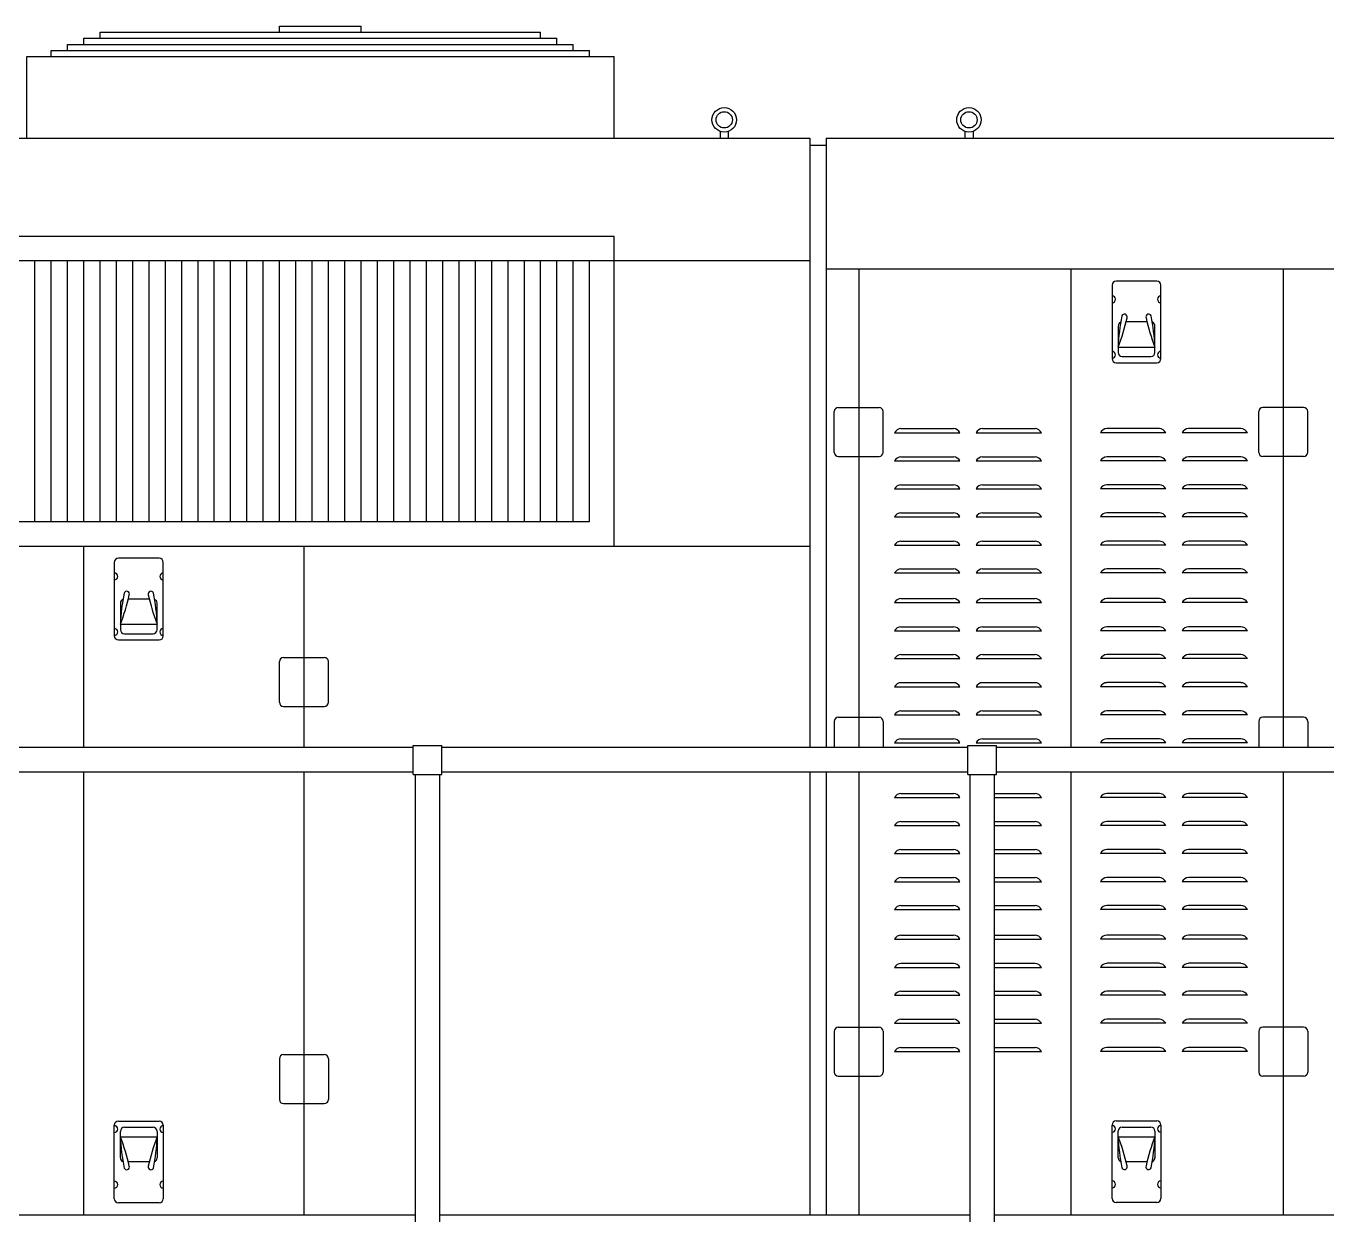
# Model space of a CAD drawing. Extents: x 232357 to 307872, y -9829 to 33775.
# Drawn here: x 278663 to 281985, y 7861 to 10897 of the extents above; entities that cross this region are included whole.
import ezdxf

# ---------------------------------------------------------------- set-up
doc = ezdxf.new("R2010")
doc.units = 0
doc.header["$LTSCALE"] = 750
doc.header["$MEASUREMENT"] = 0
doc.layers.get('0').update_dxf_attribs({"linetype": 'CONTINUOUS'})

msp = doc.modelspace()

# ---------------------------------------------------------------- linework, layer by layer
at = {"color": 0, "lineweight": -2}
for p, q in [((279310.7, 10881.5), (279310.7, 10897.1)), ((279310.7, 10897.1), (279519, 10897.1)), ((279519, 10881.5), (279519, 10897.1)), ((278810.7, 10865.8), (280019, 10865.8)), ((278810.7, 10850.2), (278810.7, 10865.8)), ((278852.4, 10881.5), (279977.4, 10881.5)), ((278852.4, 10865.8), (278852.4, 10881.5)), ((279977.4, 10865.8), (279977.4, 10881.5)), ((280019, 10850.2), (280019, 10865.8)), ((278727.4, 10834.6), (280102.4, 10834.6)), ((278727.4, 10819), (278727.4, 10834.6)), ((278769, 10850.2), (280060.7, 10850.2)), ((278769, 10834.6), (278769, 10850.2)), ((280060.7, 10834.6), (280060.7, 10850.2)), ((280102.4, 10819), (280102.4, 10834.6)), ((278664.9, 10610.6), (278664.9, 10819)), ((278664.9, 10819), (280164.9, 10819)), ((280164.9, 10610.6), (280164.9, 10819)), ((276435.7, 10610.6), (280664.9, 10610.6)), ((280435.7, 10628), (280435.7, 10610.6)), ((280456.5, 10628), (280456.5, 10610.6)), ((280664.9, 10610.6), (280664.9, 9054.6)), ((280706.5, 10610.6), (280706.5, 9054.6)), ((280706.5, 10610.6), (282164.9, 10610.6)), ((281060.7, 10628), (281060.7, 10610.6)), ((281081.5, 10628), (281081.5, 10610.6)), ((280664.9, 10593.2), (280706.5, 10593.2)), ((276706.5, 10360.6), (280164.9, 10360.6)), ((280164.9, 9569), (280164.9, 10360.6)), ((276769, 10298.1), (280664.9, 10298.1)), ((278685.7, 9631.5), (278685.7, 10298.1)), ((278727.4, 9631.5), (278727.4, 10298.1)), ((278769, 9631.5), (278769, 10298.1)), ((278810.7, 9631.5), (278810.7, 10298.1)), ((278852.4, 9631.5), (278852.4, 10298.1)), ((278894, 9631.5), (278894, 10298.1)), ((278935.7, 9631.5), (278935.7, 10298.1)), ((278977.4, 9631.5), (278977.4, 10298.1)), ((279019, 9631.5), (279019, 10298.1)), ((279060.7, 9631.5), (279060.7, 10298.1)), ((279102.4, 9631.5), (279102.4, 10298.1)), ((279144, 9631.5), (279144, 10298.1)), ((279185.7, 9631.5), (279185.7, 10298.1)), ((279227.4, 9631.5), (279227.4, 10298.1)), ((279269, 9631.5), (279269, 10298.1)), ((279310.7, 9631.5), (279310.7, 10298.1)), ((279352.4, 9631.5), (279352.4, 10298.1)), ((279394, 9631.5), (279394, 10298.1)), ((279435.7, 9631.5), (279435.7, 10298.1)), ((279477.4, 9631.5), (279477.4, 10298.1)), ((279519, 9631.5), (279519, 10298.1)), ((279560.7, 9631.5), (279560.7, 10298.1)), ((279602.4, 9631.5), (279602.4, 10298.1)), ((279644, 9631.5), (279644, 10298.1)), ((279685.7, 9631.5), (279685.7, 10298.1)), ((279727.4, 9631.5), (279727.4, 10298.1)), ((279769, 9631.5), (279769, 10298.1)), ((279810.7, 9631.5), (279810.7, 10298.1)), ((279852.4, 9631.5), (279852.4, 10298.1)), ((279894, 9631.5), (279894, 10298.1)), ((279935.7, 9631.5), (279935.7, 10298.1)), ((279977.4, 9631.5), (279977.4, 10298.1)), ((280019, 9631.5), (280019, 10298.1)), ((280060.7, 9631.5), (280060.7, 10298.1)), ((280102.4, 9631.5), (280102.4, 10298.1)), ((280102.4, 9631.5), (280102.4, 10298.1)), ((280706.5, 10277.3), (286248.2, 10277.3)), ((280789.9, 10277.3), (280789.9, 9054.6)), ((281331.5, 10277.3), (281331.5, 9054.6)), ((281873.2, 10277.3), (281873.2, 9054.6)), ((281436.4, 10235.1), (281436.4, 10047.6)), ((281551, 10245.5), (281446.9, 10245.5)), ((281561.4, 10047.6), (281561.4, 10235.1)), ((281525.6, 10141.3), (281472.2, 10141.3)), ((281452.1, 10130.9), (281452.1, 10063.2)), ((281545.8, 10063.2), (281545.8, 10130.9)), ((281452.1, 10077.3), (281545.8, 10077.3)), ((281446.9, 10037.1), (281551, 10037.1)), ((281462.5, 10052.8), (281535.4, 10052.8)), ((280727, 9808.2), (280727, 9912.4)), ((280737.4, 9922.8), (280841.6, 9922.8)), ((280852, 9808.2), (280852, 9912.4)), ((281811.1, 9808.2), (281811.1, 9912.4)), ((281925.6, 9922.8), (281821.5, 9922.8)), ((281936.1, 9808.2), (281936.1, 9912.4)), ((280897.5, 9868.8), (281031.4, 9868.8)), ((281105.8, 9868.8), (281239.7, 9868.8)), ((281557.3, 9868.8), (281423.4, 9868.8)), ((281765.6, 9868.8), (281631.7, 9868.8)), ((280881.1, 9858.4), (281047.8, 9858.4)), ((281089.4, 9858.4), (281256.1, 9858.4)), ((281573.7, 9858.4), (281407, 9858.4)), ((281782, 9858.4), (281615.3, 9858.4)), ((280737.4, 9797.8), (280841.6, 9797.8)), ((280881.1, 9786.3), (281047.8, 9786.3)), ((280897.5, 9796.7), (281031.4, 9796.7)), ((281089.4, 9786.3), (281256.1, 9786.3)), ((281105.8, 9796.7), (281239.7, 9796.7)), ((281573.7, 9786.3), (281407, 9786.3)), ((281557.3, 9796.7), (281423.4, 9796.7)), ((281782, 9786.3), (281615.3, 9786.3)), ((281765.6, 9796.7), (281631.7, 9796.7)), ((281925.6, 9797.8), (281821.5, 9797.8)), ((280881.1, 9715.2), (281047.8, 9715.2)), ((280897.5, 9725.6), (281031.4, 9725.6)), ((281089.4, 9715.2), (281256.1, 9715.2)), ((281105.8, 9725.6), (281239.7, 9725.6)), ((281573.7, 9715.2), (281407, 9715.2)), ((281557.3, 9725.6), (281423.4, 9725.6)), ((281782, 9715.2), (281615.3, 9715.2)), ((281765.6, 9725.6), (281631.7, 9725.6)), ((280881.1, 9643.5), (281047.8, 9643.5)), ((280897.5, 9653.9), (281031.4, 9653.9)), ((281089.4, 9643.5), (281256.1, 9643.5)), ((281105.8, 9653.9), (281239.7, 9653.9)), ((281573.7, 9643.5), (281407, 9643.5)), ((281557.3, 9653.9), (281423.4, 9653.9)), ((281782, 9643.5), (281615.3, 9643.5)), ((281765.6, 9653.9), (281631.7, 9653.9)), ((276769, 9631.5), (280102.4, 9631.5)), ((276539.9, 9569), (280664.9, 9569)), ((278810.7, 9054.6), (278810.7, 9569)), ((279373.2, 9054.6), (279373.2, 9569)), ((280881.1, 9571.4), (281047.8, 9571.4)), ((280897.5, 9581.8), (281031.4, 9581.8)), ((281089.4, 9571.4), (281256.1, 9571.4)), ((281105.8, 9581.8), (281239.7, 9581.8)), ((281573.7, 9571.4), (281407, 9571.4)), ((281557.3, 9581.8), (281423.4, 9581.8)), ((281782, 9571.4), (281615.3, 9571.4)), ((281765.6, 9581.8), (281631.7, 9581.8)), ((279003.2, 9537.7), (278899.1, 9537.7)), ((278888.6, 9527.3), (278888.6, 9339.8)), ((279013.6, 9339.8), (279013.6, 9527.3)), ((280897.5, 9510.7), (281031.4, 9510.7)), ((281105.8, 9510.7), (281239.7, 9510.7)), ((281557.3, 9510.7), (281423.4, 9510.7)), ((281765.6, 9510.7), (281631.7, 9510.7)), ((280881.1, 9500.3), (281047.8, 9500.3)), ((281089.4, 9500.3), (281256.1, 9500.3)), ((281573.7, 9500.3), (281407, 9500.3)), ((281782, 9500.3), (281615.3, 9500.3)), ((280897.5, 9435.1), (281031.4, 9435.1)), ((281105.8, 9435.1), (281239.7, 9435.1)), ((281557.3, 9435.1), (281423.4, 9435.1)), ((281765.6, 9435.1), (281631.7, 9435.1)), ((278904.3, 9423.1), (278904.3, 9355.4)), ((278977.8, 9433.5), (278924.4, 9433.5)), ((278998, 9355.4), (278998, 9423.1)), ((280881.1, 9424.6), (281047.8, 9424.6)), ((281089.4, 9424.6), (281256.1, 9424.6)), ((281573.7, 9424.6), (281407, 9424.6)), ((281782, 9424.6), (281615.3, 9424.6)), ((278904.3, 9369.6), (278998, 9369.6)), ((278914.7, 9345), (278987.6, 9345)), ((280881.1, 9352.6), (281047.8, 9352.6)), ((280897.5, 9363), (281031.4, 9363)), ((281089.4, 9352.6), (281256.1, 9352.6)), ((281105.8, 9363), (281239.7, 9363)), ((281573.7, 9352.6), (281407, 9352.6)), ((281557.3, 9363), (281423.4, 9363)), ((281782, 9352.6), (281615.3, 9352.6)), ((281765.6, 9363), (281631.7, 9363)), ((278899.1, 9329.4), (279003.2, 9329.4)), ((279310.4, 9169.9), (279310.4, 9274)), ((279320.8, 9284.5), (279424.9, 9284.5)), ((279435.4, 9169.9), (279435.4, 9274)), ((280881.1, 9281.4), (281047.8, 9281.4)), ((280897.5, 9291.9), (281031.4, 9291.9)), ((281089.4, 9281.4), (281256.1, 9281.4)), ((281105.8, 9291.9), (281239.7, 9291.9)), ((281573.7, 9281.4), (281407, 9281.4)), ((281557.3, 9291.9), (281423.4, 9291.9)), ((281782, 9281.4), (281615.3, 9281.4)), ((281765.6, 9291.9), (281631.7, 9291.9)), ((280881.1, 9209.7), (281047.8, 9209.7)), ((280897.5, 9220.2), (281031.4, 9220.2)), ((281089.4, 9209.7), (281256.1, 9209.7)), ((281105.8, 9220.2), (281239.7, 9220.2)), ((281573.7, 9209.7), (281407, 9209.7)), ((281557.3, 9220.2), (281423.4, 9220.2)), ((281782, 9209.7), (281615.3, 9209.7)), ((281765.6, 9220.2), (281631.7, 9220.2)), ((279320.8, 9159.5), (279424.9, 9159.5)), ((280881.1, 9137.7), (281047.8, 9137.7)), ((280897.5, 9148.1), (281031.4, 9148.1)), ((281089.4, 9137.7), (281256.1, 9137.7)), ((281105.8, 9148.1), (281239.7, 9148.1)), ((281573.7, 9137.7), (281407, 9137.7)), ((281557.3, 9148.1), (281423.4, 9148.1)), ((281782, 9137.7), (281615.3, 9137.7)), ((281765.6, 9148.1), (281631.7, 9148.1)), ((280727, 9121.3), (280727, 9054.6)), ((280737.4, 9131.8), (280841.6, 9131.8)), ((280852, 9121.3), (280852, 9054.6)), ((281811.1, 9121.3), (281811.1, 9054.6)), ((281925.6, 9131.8), (281821.5, 9131.8)), ((281936.1, 9121.3), (281936.1, 9054.6)), ((280897.5, 9076.9), (281031.4, 9076.9)), ((281105.8, 9076.9), (281239.7, 9076.9)), ((281557.3, 9076.9), (281423.4, 9076.9)), ((281765.6, 9076.9), (281631.7, 9076.9)), ((279651.7, 9054.6), (278308, 9054.6)), ((279651.7, 9059.9), (279724.6, 9059.9)), ((279651.7, 8985.6), (279651.7, 9059.9)), ((279651.7, 9059.9), (279724.6, 9059.9)), ((279651.7, 8985.6), (279651.7, 9059.9)), ((279724.6, 8985.6), (279724.6, 9059.9)), ((279724.6, 8985.6), (279724.6, 9059.9)), ((281068.4, 9054.6), (279724.6, 9054.6)), ((280881.1, 9066.5), (281047.8, 9066.5)), ((281068.4, 8985.6), (281068.4, 9059.9)), ((281068.4, 9059.9), (281141.3, 9059.9)), ((281068.4, 8985.6), (281068.4, 9059.9)), ((281068.4, 9059.9), (281141.3, 9059.9)), ((281089.4, 9066.5), (281256.1, 9066.5)), ((281141.3, 8985.6), (281141.3, 9059.9)), ((281141.3, 8985.6), (281141.3, 9059.9)), ((282485.1, 9054.6), (281141.3, 9054.6)), ((281573.7, 9066.5), (281407, 9066.5)), ((281782, 9066.5), (281615.3, 9066.5)), ((278308, 8992.1), (279651.7, 8992.1)), ((278810.7, 7860.6), (278810.7, 8992.1)), ((279373.2, 7860.6), (279373.2, 8992.1)), ((279651.7, 8985.6), (279724.6, 8985.6)), ((279651.7, 8985.6), (279724.6, 8985.6)), ((279656.9, 8985.6), (279719.4, 8985.6)), ((279656.9, 8985.6), (279719.4, 8985.6)), ((279657.6, 7617), (279657.6, 8985.6)), ((279720.1, 7617), (279720.1, 8985.6)), ((279724.6, 8992.1), (281068.4, 8992.1)), ((280664.9, 8992.1), (280664.9, 7860.6)), ((280706.5, 8992.1), (280706.5, 7860.6)), ((280789.9, 8992.1), (280789.9, 7860.6)), ((281068.4, 8985.6), (281141.3, 8985.6)), ((281068.4, 8985.6), (281141.3, 8985.6)), ((281073.6, 8985.6), (281136.1, 8985.6)), ((281073.6, 8985.6), (281136.1, 8985.6)), ((281074.2, 7617), (281074.2, 8985.6)), ((281136.7, 7617), (281136.7, 8985.6)), ((281141.3, 8992.1), (282485.1, 8992.1)), ((281331.5, 8992.1), (281331.5, 7860.6)), ((281873.2, 8992.1), (281873.2, 7860.6)), ((280897.5, 8937.1), (281031.4, 8937.1)), ((281136.7, 8937.1), (281239.7, 8937.1)), ((281557.3, 8937.1), (281423.4, 8937.1)), ((281765.6, 8937.1), (281631.7, 8937.1)), ((280881.1, 8926.7), (281047.8, 8926.7)), ((281136.7, 8926.7), (281256.1, 8926.7)), ((281573.7, 8926.7), (281407, 8926.7)), ((281782, 8926.7), (281615.3, 8926.7)), ((280881.1, 8855.5), (281047.8, 8855.5)), ((280897.5, 8865.9), (281031.4, 8865.9)), ((281136.7, 8865.9), (281239.7, 8865.9)), ((281136.7, 8855.5), (281256.1, 8855.5)), ((281573.7, 8855.5), (281407, 8855.5)), ((281557.3, 8865.9), (281423.4, 8865.9)), ((281782, 8855.5), (281615.3, 8855.5)), ((281765.6, 8865.9), (281631.7, 8865.9)), ((280881.1, 8783.8), (281047.8, 8783.8)), ((280897.5, 8794.3), (281031.4, 8794.3)), ((281136.7, 8794.3), (281239.7, 8794.3)), ((281136.7, 8783.8), (281256.1, 8783.8)), ((281573.7, 8783.8), (281407, 8783.8)), ((281557.3, 8794.3), (281423.4, 8794.3)), ((281782, 8783.8), (281615.3, 8783.8)), ((281765.6, 8794.3), (281631.7, 8794.3)), ((280881.1, 8711.8), (281047.8, 8711.8)), ((280897.5, 8722.2), (281031.4, 8722.2)), ((281136.7, 8722.2), (281239.7, 8722.2)), ((281136.7, 8711.8), (281256.1, 8711.8)), ((281573.7, 8711.8), (281407, 8711.8)), ((281557.3, 8722.2), (281423.4, 8722.2)), ((281782, 8711.8), (281615.3, 8711.8)), ((281765.6, 8722.2), (281631.7, 8722.2)), ((280881.1, 8640.6), (281047.8, 8640.6)), ((280897.5, 8651), (281031.4, 8651)), ((281136.7, 8651), (281239.7, 8651)), ((281136.7, 8640.6), (281256.1, 8640.6)), ((281573.7, 8640.6), (281407, 8640.6)), ((281557.3, 8651), (281423.4, 8651)), ((281782, 8640.6), (281615.3, 8640.6)), ((281765.6, 8651), (281631.7, 8651)), ((280897.5, 8575.4), (281031.4, 8575.4)), ((281136.7, 8575.4), (281239.7, 8575.4)), ((281557.3, 8575.4), (281423.4, 8575.4)), ((281765.6, 8575.4), (281631.7, 8575.4)), ((280881.1, 8565), (281047.8, 8565)), ((281136.7, 8565), (281256.1, 8565)), ((281573.7, 8565), (281407, 8565)), ((281782, 8565), (281615.3, 8565)), ((280881.1, 8493), (281047.8, 8493)), ((280897.5, 8503.4), (281031.4, 8503.4)), ((281136.7, 8503.4), (281239.7, 8503.4)), ((281136.7, 8493), (281256.1, 8493)), ((281573.7, 8493), (281407, 8493)), ((281557.3, 8503.4), (281423.4, 8503.4)), ((281782, 8493), (281615.3, 8493)), ((281765.6, 8503.4), (281631.7, 8503.4)), ((280881.1, 8421.8), (281047.8, 8421.8)), ((280897.5, 8432.2), (281031.4, 8432.2)), ((281136.7, 8432.2), (281239.7, 8432.2)), ((281136.7, 8421.8), (281256.1, 8421.8)), ((281573.7, 8421.8), (281407, 8421.8)), ((281557.3, 8432.2), (281423.4, 8432.2)), ((281782, 8421.8), (281615.3, 8421.8)), ((281765.6, 8432.2), (281631.7, 8432.2)), ((280737.4, 8340.1), (280841.6, 8340.1)), ((280881.1, 8350.1), (281047.8, 8350.1)), ((280897.5, 8360.5), (281031.4, 8360.5)), ((281136.7, 8360.5), (281239.7, 8360.5)), ((281136.7, 8350.1), (281256.1, 8350.1)), ((281573.7, 8350.1), (281407, 8350.1)), ((281557.3, 8360.5), (281423.4, 8360.5)), ((281782, 8350.1), (281615.3, 8350.1)), ((281765.6, 8360.5), (281631.7, 8360.5)), ((281925.6, 8340.1), (281821.5, 8340.1)), ((280727, 8329.7), (280727, 8225.5)), ((280852, 8329.7), (280852, 8225.5)), ((281811.1, 8329.7), (281811.1, 8225.5)), ((281936.1, 8329.7), (281936.1, 8225.5)), ((280881.1, 8278), (281047.8, 8278)), ((280897.5, 8288.5), (281031.4, 8288.5)), ((281136.7, 8288.5), (281239.7, 8288.5)), ((281136.7, 8278), (281256.1, 8278)), ((281573.7, 8278), (281407, 8278)), ((281557.3, 8288.5), (281423.4, 8288.5)), ((281782, 8278), (281615.3, 8278)), ((281765.6, 8288.5), (281631.7, 8288.5)), ((279310.4, 8259.7), (279310.4, 8155.6)), ((279320.8, 8270.1), (279424.9, 8270.1)), ((279435.4, 8259.7), (279435.4, 8155.6)), ((280737.4, 8215.1), (280841.6, 8215.1)), ((281925.6, 8215.1), (281821.5, 8215.1)), ((279320.8, 8145.1), (279424.9, 8145.1)), ((278888.6, 7902.3), (278888.6, 8089.8)), ((278899.1, 8100.2), (279003.2, 8100.2)), ((278904.3, 8006.5), (278904.3, 8074.2)), ((278914.7, 8084.6), (278987.6, 8084.6)), ((278998, 8074.2), (278998, 8006.5)), ((279013.6, 8089.8), (279013.6, 7902.3)), ((281436.4, 7902.9), (281436.4, 8090.4)), ((281446.9, 8100.8), (281551, 8100.8)), ((281452.1, 8007), (281452.1, 8074.7)), ((281462.5, 8085.2), (281535.4, 8085.2)), ((281545.8, 8074.7), (281545.8, 8007)), ((281561.4, 8090.4), (281561.4, 7902.9)), ((278904.3, 8060), (278998, 8060)), ((281452.1, 8060.6), (281545.8, 8060.6)), ((278977.8, 7996), (278924.4, 7996)), ((281525.6, 7996.6), (281472.2, 7996.6)), ((279003.2, 7891.9), (278899.1, 7891.9)), ((281551, 7892.4), (281446.9, 7892.4)), ((278303.4, 7860.6), (279657.6, 7860.6)), ((279720.1, 7860.6), (281074.2, 7860.6)), ((281136.7, 7860.6), (282490.9, 7860.6))]:
    msp.add_line(p, q, dxfattribs=at)
for centre, radius in [((280446.1, 10657.5), 31.3), ((280446.1, 10657.5), 20.8), ((281071.1, 10657.5), 31.3), ((281071.1, 10657.5), 20.8)]:
    msp.add_circle(centre, radius, dxfattribs=at)
for centre, radius, start, end in [((281446.9, 10235.1), 10.4, 90, 180), ((281551, 10235.1), 10.4, 0, 90), ((281436.4, 10199.2), 8.71, 270, 90), ((281561.4, 10199.2), 8.71, 90, 270), ((281931.1, 10060.4), 479.4, 168.3904, 177.9743), ((280990.2, 10258), 496, 338.6308, 347.6657), ((281462.5, 10130.9), 10.4, 112.3887, 180), ((281468.1, 10154.2), 6.99, 342.1755, 158.0431), ((281529.8, 10154.2), 6.99, 21.9569, 197.8245), ((282007.7, 10258), 496, 192.3343, 201.3692), ((281066.7, 10060.4), 479.4, 2.0257, 11.6096), ((281535.4, 10130.9), 10.4, 0, 67.6113), ((281436.4, 10057.4), 8.71, 270, 90), ((281561.4, 10057.4), 8.71, 90, 270), ((281446.9, 10047.6), 10.4, 180, 270), ((281462.5, 10063.2), 10.4, 180, 270), ((281535.4, 10063.2), 10.4, 270, 0), ((281551, 10047.6), 10.4, 270, 0), ((280737.4, 9912.4), 10.4, 90, 180), ((280841.6, 9912.4), 10.4, 0, 90), ((281821.5, 9912.4), 10.4, 90, 180), ((281925.6, 9912.4), 10.4, 0, 90), ((280898, 9849.9), 18.9, 91.6258, 153.2823), ((281030.8, 9849.9), 18.9, 26.7177, 88.3742), ((281106.3, 9849.9), 18.9, 91.6258, 153.2823), ((281239.2, 9849.9), 18.9, 26.7177, 88.3742), ((281423.9, 9849.9), 18.9, 91.6258, 153.2823), ((281556.7, 9849.9), 18.9, 26.7177, 88.3742), ((281632.3, 9849.9), 18.9, 91.6258, 153.2823), ((281765.1, 9849.9), 18.9, 26.7177, 88.3742), ((280737.4, 9808.2), 10.4, 180, 270), ((280841.6, 9808.2), 10.4, 270, 0), ((281821.5, 9808.2), 10.4, 180, 270), ((281925.6, 9808.2), 10.4, 270, 0), ((280898, 9777.8), 18.9, 91.6258, 153.2823), ((281030.8, 9777.8), 18.9, 26.7177, 88.3742), ((281106.3, 9777.8), 18.9, 91.6258, 153.2823), ((281239.2, 9777.8), 18.9, 26.7177, 88.3742), ((281423.9, 9777.8), 18.9, 91.6258, 153.2823), ((281556.7, 9777.8), 18.9, 26.7177, 88.3742), ((281632.3, 9777.8), 18.9, 91.6258, 153.2823), ((281765.1, 9777.8), 18.9, 26.7177, 88.3742), ((280898, 9706.6), 18.9, 91.6258, 153.2823), ((281030.8, 9706.6), 18.9, 26.7177, 88.3742), ((281106.3, 9706.6), 18.9, 91.6258, 153.2823), ((281239.2, 9706.6), 18.9, 26.7177, 88.3742), ((281423.9, 9706.6), 18.9, 91.6258, 153.2823), ((281556.7, 9706.6), 18.9, 26.7177, 88.3742), ((281632.3, 9706.6), 18.9, 91.6258, 153.2823), ((281765.1, 9706.6), 18.9, 26.7177, 88.3742), ((280898, 9634.9), 18.9, 91.6258, 153.2823), ((281030.8, 9634.9), 18.9, 26.7177, 88.3742), ((281106.3, 9634.9), 18.9, 91.6258, 153.2823), ((281239.2, 9634.9), 18.9, 26.7177, 88.3742), ((281423.9, 9634.9), 18.9, 91.6258, 153.2823), ((281556.7, 9634.9), 18.9, 26.7177, 88.3742), ((281632.3, 9634.9), 18.9, 91.6258, 153.2823), ((281765.1, 9634.9), 18.9, 26.7177, 88.3742), ((280898, 9562.9), 18.9, 91.6258, 153.2823), ((281030.8, 9562.9), 18.9, 26.7177, 88.3742), ((281106.3, 9562.9), 18.9, 91.6258, 153.2823), ((281239.2, 9562.9), 18.9, 26.7177, 88.3742), ((281423.9, 9562.9), 18.9, 91.6258, 153.2823), ((281556.7, 9562.9), 18.9, 26.7177, 88.3742), ((281632.3, 9562.9), 18.9, 91.6258, 153.2823), ((281765.1, 9562.9), 18.9, 26.7177, 88.3742), ((278899.1, 9527.3), 10.4, 90, 180), ((279003.2, 9527.3), 10.4, 0, 90), ((280898, 9491.7), 18.9, 91.6258, 153.2823), ((281030.8, 9491.7), 18.9, 26.7177, 88.3742), ((281106.3, 9491.7), 18.9, 91.6258, 153.2823), ((281239.2, 9491.7), 18.9, 26.7177, 88.3742), ((281423.9, 9491.7), 18.9, 91.6258, 153.2823), ((281556.7, 9491.7), 18.9, 26.7177, 88.3742), ((281632.3, 9491.7), 18.9, 91.6258, 153.2823), ((281765.1, 9491.7), 18.9, 26.7177, 88.3742), ((278888.6, 9491.4), 8.71, 270, 90), ((279013.6, 9491.4), 8.71, 90, 270), ((279383.3, 9352.6), 479.4, 168.3904, 177.9743), ((278442.4, 9550.3), 496, 338.6308, 347.6657), ((278920.3, 9446.5), 6.99, 342.1755, 158.0431), ((278982, 9446.5), 6.99, 21.9569, 197.8245), ((279459.9, 9550.3), 496, 192.3343, 201.3692), ((278518.9, 9352.6), 479.4, 2.0257, 11.6096), ((280898, 9416.1), 18.9, 91.6258, 153.2823), ((281030.8, 9416.1), 18.9, 26.7177, 88.3742), ((281106.3, 9416.1), 18.9, 91.6258, 153.2823), ((281239.2, 9416.1), 18.9, 26.7177, 88.3742), ((281423.9, 9416.1), 18.9, 91.6258, 153.2823), ((281556.7, 9416.1), 18.9, 26.7177, 88.3742), ((281632.3, 9416.1), 18.9, 91.6258, 153.2823), ((281765.1, 9416.1), 18.9, 26.7177, 88.3742), ((278914.7, 9423.1), 10.4, 112.3887, 180), ((278987.6, 9423.1), 10.4, 0, 67.6113), ((278888.6, 9349.6), 8.71, 270, 90), ((278899.1, 9339.8), 10.4, 180, 270), ((278914.7, 9355.4), 10.4, 180, 270), ((278987.6, 9355.4), 10.4, 270, 0), ((279003.2, 9339.8), 10.4, 270, 0), ((279013.6, 9349.6), 8.71, 90, 270), ((280898, 9344.1), 18.9, 91.6258, 153.2823), ((281030.8, 9344.1), 18.9, 26.7177, 88.3742), ((281106.3, 9344.1), 18.9, 91.6258, 153.2823), ((281239.2, 9344.1), 18.9, 26.7177, 88.3742), ((281423.9, 9344.1), 18.9, 91.6258, 153.2823), ((281556.7, 9344.1), 18.9, 26.7177, 88.3742), ((281632.3, 9344.1), 18.9, 91.6258, 153.2823), ((281765.1, 9344.1), 18.9, 26.7177, 88.3742), ((279320.8, 9274), 10.4, 90, 180), ((279424.9, 9274), 10.4, 0, 90), ((280898, 9272.9), 18.9, 91.6258, 153.2823), ((281030.8, 9272.9), 18.9, 26.7177, 88.3742), ((281106.3, 9272.9), 18.9, 91.6258, 153.2823), ((281239.2, 9272.9), 18.9, 26.7177, 88.3742), ((281423.9, 9272.9), 18.9, 91.6258, 153.2823), ((281556.7, 9272.9), 18.9, 26.7177, 88.3742), ((281632.3, 9272.9), 18.9, 91.6258, 153.2823), ((281765.1, 9272.9), 18.9, 26.7177, 88.3742), ((280898, 9201.2), 18.9, 91.6258, 153.2823), ((281030.8, 9201.2), 18.9, 26.7177, 88.3742), ((281106.3, 9201.2), 18.9, 91.6258, 153.2823), ((281239.2, 9201.2), 18.9, 26.7177, 88.3742), ((281423.9, 9201.2), 18.9, 91.6258, 153.2823), ((281556.7, 9201.2), 18.9, 26.7177, 88.3742), ((281632.3, 9201.2), 18.9, 91.6258, 153.2823), ((281765.1, 9201.2), 18.9, 26.7177, 88.3742), ((279320.8, 9169.9), 10.4, 180, 270), ((279424.9, 9169.9), 10.4, 270, 0), ((280898, 9129.2), 18.9, 91.6258, 153.2823), ((281030.8, 9129.2), 18.9, 26.7177, 88.3742), ((281106.3, 9129.2), 18.9, 91.6258, 153.2823), ((281239.2, 9129.2), 18.9, 26.7177, 88.3742), ((281423.9, 9129.2), 18.9, 91.6258, 153.2823), ((281556.7, 9129.2), 18.9, 26.7177, 88.3742), ((281632.3, 9129.2), 18.9, 91.6258, 153.2823), ((281765.1, 9129.2), 18.9, 26.7177, 88.3742), ((280737.4, 9121.3), 10.4, 90, 180), ((280841.6, 9121.3), 10.4, 0, 90), ((281821.5, 9121.3), 10.4, 90, 180), ((281925.6, 9121.3), 10.4, 0, 90), ((280898, 9058), 18.9, 91.6258, 153.2823), ((281030.8, 9058), 18.9, 26.7177, 88.3742), ((281106.3, 9058), 18.9, 91.6258, 153.2823), ((281239.2, 9058), 18.9, 26.7177, 88.3742), ((281423.9, 9058), 18.9, 91.6258, 153.2823), ((281556.7, 9058), 18.9, 26.7177, 88.3742), ((281632.3, 9058), 18.9, 91.6258, 153.2823), ((281765.1, 9058), 18.9, 26.7177, 88.3742), ((280898, 8918.2), 18.9, 91.6258, 153.2823), ((281030.8, 8918.2), 18.9, 26.7177, 88.3742), ((281239.2, 8918.2), 18.9, 26.7177, 88.3742), ((281423.9, 8918.2), 18.9, 91.6258, 153.2823), ((281556.7, 8918.2), 18.9, 26.7177, 88.3742), ((281632.3, 8918.2), 18.9, 91.6258, 153.2823), ((281765.1, 8918.2), 18.9, 26.7177, 88.3742), ((280898, 8847), 18.9, 91.6258, 153.2823), ((281030.8, 8847), 18.9, 26.7177, 88.3742), ((281239.2, 8847), 18.9, 26.7177, 88.3742), ((281423.9, 8847), 18.9, 91.6258, 153.2823), ((281556.7, 8847), 18.9, 26.7177, 88.3742), ((281632.3, 8847), 18.9, 91.6258, 153.2823), ((281765.1, 8847), 18.9, 26.7177, 88.3742), ((280898, 8775.3), 18.9, 91.6258, 153.2823), ((281030.8, 8775.3), 18.9, 26.7177, 88.3742), ((281239.2, 8775.3), 18.9, 26.7177, 88.3742), ((281423.9, 8775.3), 18.9, 91.6258, 153.2823), ((281556.7, 8775.3), 18.9, 26.7177, 88.3742), ((281632.3, 8775.3), 18.9, 91.6258, 153.2823), ((281765.1, 8775.3), 18.9, 26.7177, 88.3742), ((280898, 8703.3), 18.9, 91.6258, 153.2823), ((281030.8, 8703.3), 18.9, 26.7177, 88.3742), ((281239.2, 8703.3), 18.9, 26.7177, 88.3742), ((281423.9, 8703.3), 18.9, 91.6258, 153.2823), ((281556.7, 8703.3), 18.9, 26.7177, 88.3742), ((281632.3, 8703.3), 18.9, 91.6258, 153.2823), ((281765.1, 8703.3), 18.9, 26.7177, 88.3742), ((280898, 8632.1), 18.9, 91.6258, 153.2823), ((281030.8, 8632.1), 18.9, 26.7177, 88.3742), ((281239.2, 8632.1), 18.9, 26.7177, 88.3742), ((281423.9, 8632.1), 18.9, 91.6258, 153.2823), ((281556.7, 8632.1), 18.9, 26.7177, 88.3742), ((281632.3, 8632.1), 18.9, 91.6258, 153.2823), ((281765.1, 8632.1), 18.9, 26.7177, 88.3742), ((280898, 8556.5), 18.9, 91.6258, 153.2823), ((281030.8, 8556.5), 18.9, 26.7177, 88.3742), ((281239.2, 8556.5), 18.9, 26.7177, 88.3742), ((281423.9, 8556.5), 18.9, 91.6258, 153.2823), ((281556.7, 8556.5), 18.9, 26.7177, 88.3742), ((281632.3, 8556.5), 18.9, 91.6258, 153.2823), ((281765.1, 8556.5), 18.9, 26.7177, 88.3742), ((280898, 8484.4), 18.9, 91.6258, 153.2823), ((281030.8, 8484.4), 18.9, 26.7177, 88.3742), ((281239.2, 8484.4), 18.9, 26.7177, 88.3742), ((281423.9, 8484.4), 18.9, 91.6258, 153.2823), ((281556.7, 8484.4), 18.9, 26.7177, 88.3742), ((281632.3, 8484.4), 18.9, 91.6258, 153.2823), ((281765.1, 8484.4), 18.9, 26.7177, 88.3742), ((280898, 8413.3), 18.9, 91.6258, 153.2823), ((281030.8, 8413.3), 18.9, 26.7177, 88.3742), ((281239.2, 8413.3), 18.9, 26.7177, 88.3742), ((281423.9, 8413.3), 18.9, 91.6258, 153.2823), ((281556.7, 8413.3), 18.9, 26.7177, 88.3742), ((281632.3, 8413.3), 18.9, 91.6258, 153.2823), ((281765.1, 8413.3), 18.9, 26.7177, 88.3742), ((280737.4, 8329.7), 10.4, 90, 180), ((280841.6, 8329.7), 10.4, 0, 90), ((280898, 8341.6), 18.9, 91.6258, 153.2823), ((281030.8, 8341.6), 18.9, 26.7177, 88.3742), ((281239.2, 8341.6), 18.9, 26.7177, 88.3742), ((281423.9, 8341.6), 18.9, 91.6258, 153.2823), ((281556.7, 8341.6), 18.9, 26.7177, 88.3742), ((281632.3, 8341.6), 18.9, 91.6258, 153.2823), ((281765.1, 8341.6), 18.9, 26.7177, 88.3742), ((281821.5, 8329.7), 10.4, 90, 180), ((281925.6, 8329.7), 10.4, 0, 90), ((280898, 8269.5), 18.9, 91.6258, 153.2823), ((281030.8, 8269.5), 18.9, 26.7177, 88.3742), ((281239.2, 8269.5), 18.9, 26.7177, 88.3742), ((281423.9, 8269.5), 18.9, 91.6258, 153.2823), ((281556.7, 8269.5), 18.9, 26.7177, 88.3742), ((281632.3, 8269.5), 18.9, 91.6258, 153.2823), ((281765.1, 8269.5), 18.9, 26.7177, 88.3742), ((279320.8, 8259.7), 10.4, 90, 180), ((279424.9, 8259.7), 10.4, 0, 90), ((280737.4, 8225.5), 10.4, 180, 270), ((280841.6, 8225.5), 10.4, 270, 0), ((281821.5, 8225.5), 10.4, 180, 270), ((281925.6, 8225.5), 10.4, 270, 0), ((279320.8, 8155.6), 10.4, 180, 270), ((279424.9, 8155.6), 10.4, 270, 0), ((278899.1, 8089.8), 10.4, 90, 180), ((278888.6, 8080), 8.71, 270, 90), ((278914.7, 8074.2), 10.4, 90, 180), ((278987.6, 8074.2), 10.4, 0, 90), ((279003.2, 8089.8), 10.4, 0, 90), ((279013.6, 8080), 8.71, 90, 270), ((281446.9, 8090.4), 10.4, 90, 180), ((281436.4, 8080.6), 8.71, 270, 90), ((281462.5, 8074.7), 10.4, 90, 180), ((281535.4, 8074.7), 10.4, 0, 90), ((281551, 8090.4), 10.4, 0, 90), ((281561.4, 8080.6), 8.71, 90, 270), ((279383.3, 8077), 479.4, 182.0257, 191.6096), ((278442.4, 7879.3), 496, 12.3343, 21.3692), ((279459.9, 7879.3), 496, 158.6308, 167.6657), ((278518.9, 8077), 479.4, 348.3904, 357.9743), ((281931.1, 8077.6), 479.4, 182.0257, 191.6096), ((280990.2, 7879.9), 496, 12.3343, 21.3692), ((282007.7, 7879.9), 496, 158.6308, 167.6657), ((281066.7, 8077.6), 479.4, 348.3904, 357.9743), ((278914.7, 8006.5), 10.4, 180, 247.6113), ((278987.6, 8006.5), 10.4, 292.3887, 0), ((281462.5, 8007), 10.4, 180, 247.6113), ((281535.4, 8007), 10.4, 292.3887, 0), ((278920.3, 7983.1), 6.99, 201.9569, 17.8245), ((278982, 7983.1), 6.99, 162.1755, 338.0431), ((281468.1, 7983.7), 6.99, 201.9569, 17.8245), ((281529.8, 7983.7), 6.99, 162.1755, 338.0431), ((278888.6, 7938.2), 8.71, 270, 90), ((279013.6, 7938.2), 8.71, 90, 270), ((281436.4, 7938.8), 8.71, 270, 90), ((281561.4, 7938.8), 8.71, 90, 270), ((278899.1, 7902.3), 10.4, 180, 270), ((279003.2, 7902.3), 10.4, 270, 0), ((281446.9, 7902.9), 10.4, 180, 270), ((281551, 7902.9), 10.4, 270, 0)]:
    msp.add_arc(centre, radius, start, end, dxfattribs=at)

doc.saveas('drawing.dxf')
